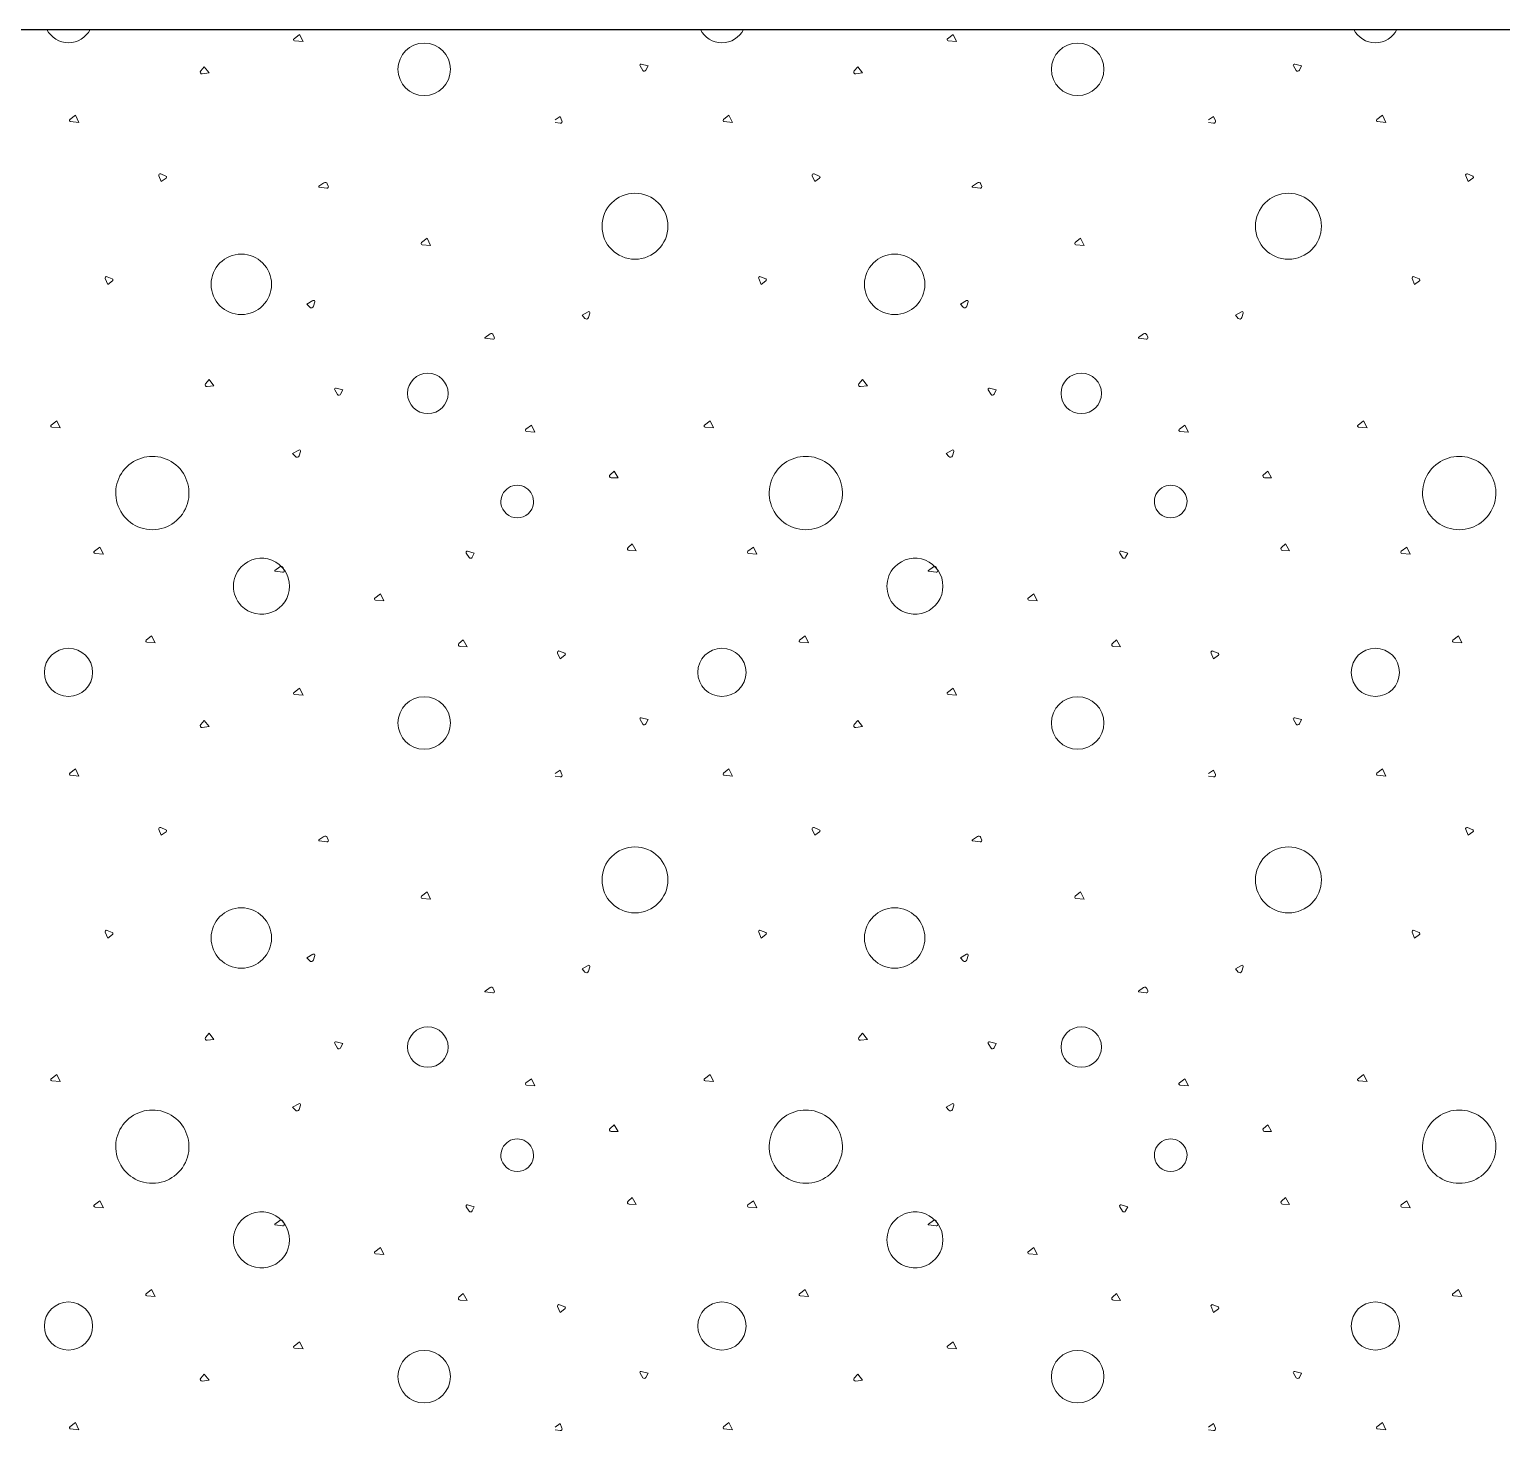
# Model space of a CAD drawing. Header units: millimetres. Extents: x 15 to 2176, y 3 to 641.
# Drawn here: x 1382.56 to 1418.61, y 53.78 to 88.07 of the extents above; entities that cross this region are included whole.
import ezdxf
from ezdxf.xclip import XClip

# ---------------------------------------------------------------- set-up
doc = ezdxf.new("R2010")
doc.units = ezdxf.units.MM
doc.header["$MEASUREMENT"] = 0
doc.header["$XCLIPFRAME"] = 0
doc.layers.add('A--------P-', color=7, linetype='Continuous')
doc.layers.add('A-01SF-----', color=7, linetype='Continuous')
doc.layers.add('A-L-10--EF-', color=4, linetype='Continuous', lineweight=0)

# ---------------------------------------------------------------- blocks, each defined once
blk = doc.blocks.new('*X9')
at = {"layer": 'A-L-10--EF-'}
for p, q in [((1389.039, 87.847), (1389.175, 87.953)), ((1389.175, 87.953), (1389.26, 87.778)), ((1405.039, 87.847), (1405.175, 87.953)), ((1405.175, 87.953), (1405.26, 87.778)), ((1389.26, 87.778), (1389.055, 87.796)), ((1405.26, 87.778), (1405.055, 87.796)), ((1386.755, 87.058), (1386.842, 87.162)), ((1386.962, 87.009), (1386.794, 86.988)), ((1386.842, 87.162), (1386.962, 87.009)), ((1397.581, 87.072), (1397.511, 87.182)), ((1397.543, 87.225), (1397.709, 87.181)), ((1397.709, 87.181), (1397.656, 87.076)), ((1402.755, 87.058), (1402.842, 87.162)), ((1402.962, 87.009), (1402.794, 86.988)), ((1402.842, 87.162), (1402.962, 87.009)), ((1413.581, 87.072), (1413.511, 87.182)), ((1413.543, 87.225), (1413.709, 87.181)), ((1413.709, 87.181), (1413.656, 87.076)), ((1383.554, 85.869), (1383.689, 85.974)), ((1383.774, 85.8), (1383.569, 85.818)), ((1383.689, 85.974), (1383.774, 85.8)), ((1395.434, 85.862), (1395.555, 85.947)), ((1395.555, 85.779), (1395.434, 85.795)), ((1395.555, 85.947), (1395.601, 85.839)), ((1399.554, 85.869), (1399.689, 85.974)), ((1399.774, 85.8), (1399.569, 85.818)), ((1399.689, 85.974), (1399.774, 85.8)), ((1411.434, 85.862), (1411.555, 85.947)), ((1411.555, 85.779), (1411.434, 85.795)), ((1411.555, 85.947), (1411.601, 85.839)), ((1415.554, 85.869), (1415.689, 85.974)), ((1415.774, 85.8), (1415.569, 85.818)), ((1415.689, 85.974), (1415.774, 85.8)), ((1385.729, 84.492), (1385.79, 84.351)), ((1385.901, 84.484), (1385.776, 84.539)), ((1385.79, 84.351), (1385.907, 84.435)), ((1401.729, 84.492), (1401.79, 84.351)), ((1401.901, 84.484), (1401.776, 84.539)), ((1401.79, 84.351), (1401.907, 84.435)), ((1417.729, 84.492), (1417.79, 84.351)), ((1417.901, 84.484), (1417.776, 84.539)), ((1417.79, 84.351), (1417.907, 84.435)), ((1389.651, 84.236), (1389.773, 84.322)), ((1389.84, 84.189), (1389.656, 84.214)), ((1389.852, 84.299), (1389.878, 84.239)), ((1405.651, 84.236), (1405.773, 84.322)), ((1405.84, 84.189), (1405.656, 84.214)), ((1405.852, 84.299), (1405.878, 84.239)), ((1392.164, 82.857), (1392.3, 82.962)), ((1392.3, 82.962), (1392.385, 82.788)), ((1408.164, 82.857), (1408.3, 82.962)), ((1408.3, 82.962), (1408.385, 82.788)), ((1392.385, 82.788), (1392.18, 82.805)), ((1408.385, 82.788), (1408.18, 82.805)), ((1384.417, 81.974), (1384.478, 81.834)), ((1384.589, 81.967), (1384.464, 82.022)), ((1384.478, 81.834), (1384.594, 81.917)), ((1400.417, 81.974), (1400.478, 81.834)), ((1400.589, 81.967), (1400.464, 82.022)), ((1400.478, 81.834), (1400.594, 81.917)), ((1416.417, 81.974), (1416.478, 81.834)), ((1416.589, 81.967), (1416.464, 82.022)), ((1416.478, 81.834), (1416.594, 81.917)), ((1389.504, 81.438), (1389.356, 81.352)), ((1389.356, 81.352), (1389.423, 81.277)), ((1389.513, 81.297), (1389.546, 81.404)), ((1396.24, 81.163), (1396.091, 81.077)), ((1396.248, 81.022), (1396.282, 81.129)), ((1405.504, 81.438), (1405.356, 81.352)), ((1405.356, 81.352), (1405.423, 81.277)), ((1405.513, 81.297), (1405.546, 81.404)), ((1412.24, 81.163), (1412.091, 81.077)), ((1412.248, 81.022), (1412.282, 81.129)), ((1396.091, 81.077), (1396.159, 81.002)), ((1412.091, 81.077), (1412.159, 81.002)), ((1393.718, 80.536), (1393.84, 80.621)), ((1393.906, 80.489), (1393.723, 80.514)), ((1393.919, 80.599), (1393.944, 80.539)), ((1409.718, 80.536), (1409.84, 80.621)), ((1409.906, 80.489), (1409.723, 80.514)), ((1409.919, 80.599), (1409.944, 80.539)), ((1386.873, 79.402), (1386.959, 79.506)), ((1387.079, 79.353), (1386.912, 79.332)), ((1386.959, 79.506), (1387.079, 79.353)), ((1402.873, 79.402), (1402.959, 79.506)), ((1403.079, 79.353), (1402.912, 79.332)), ((1402.959, 79.506), (1403.079, 79.353)), ((1390.106, 79.141), (1390.036, 79.251)), ((1390.068, 79.294), (1390.234, 79.25)), ((1390.234, 79.25), (1390.181, 79.145)), ((1406.106, 79.141), (1406.036, 79.251)), ((1406.068, 79.294), (1406.234, 79.25)), ((1406.234, 79.25), (1406.181, 79.145)), ((1383.093, 78.39), (1383.228, 78.495)), ((1383.313, 78.321), (1383.108, 78.338)), ((1383.228, 78.495), (1383.313, 78.321)), ((1394.718, 78.286), (1394.853, 78.391)), ((1394.938, 78.216), (1394.733, 78.234)), ((1394.853, 78.391), (1394.938, 78.216)), ((1399.093, 78.39), (1399.228, 78.495)), ((1399.313, 78.321), (1399.108, 78.338)), ((1399.228, 78.495), (1399.313, 78.321)), ((1410.718, 78.286), (1410.853, 78.391)), ((1410.938, 78.216), (1410.733, 78.234)), ((1410.853, 78.391), (1410.938, 78.216)), ((1415.093, 78.39), (1415.228, 78.495)), ((1415.313, 78.321), (1415.108, 78.338)), ((1415.228, 78.495), (1415.313, 78.321)), ((1389.154, 77.779), (1389.005, 77.693)), ((1389.005, 77.693), (1389.073, 77.618)), ((1389.162, 77.638), (1389.196, 77.746)), ((1405.154, 77.779), (1405.005, 77.693)), ((1405.005, 77.693), (1405.073, 77.618)), ((1405.162, 77.638), (1405.196, 77.746)), ((1396.779, 77.175), (1396.88, 77.264)), ((1396.88, 77.264), (1396.975, 77.095)), ((1412.779, 77.175), (1412.88, 77.264)), ((1412.88, 77.264), (1412.975, 77.095)), ((1396.975, 77.095), (1396.806, 77.099)), ((1412.975, 77.095), (1412.806, 77.099)), ((1384.152, 75.3), (1384.287, 75.405)), ((1384.287, 75.405), (1384.372, 75.231)), ((1397.219, 75.394), (1397.32, 75.483)), ((1397.32, 75.483), (1397.415, 75.314)), ((1400.152, 75.3), (1400.287, 75.405)), ((1400.287, 75.405), (1400.372, 75.231)), ((1413.219, 75.394), (1413.32, 75.483)), ((1413.32, 75.483), (1413.415, 75.314)), ((1416.152, 75.3), (1416.287, 75.405)), ((1416.287, 75.405), (1416.372, 75.231)), ((1384.372, 75.231), (1384.167, 75.249)), ((1393.326, 75.149), (1393.257, 75.258)), ((1393.289, 75.302), (1393.454, 75.258)), ((1393.454, 75.258), (1393.401, 75.153)), ((1397.415, 75.314), (1397.246, 75.319)), ((1400.372, 75.231), (1400.167, 75.249)), ((1409.326, 75.149), (1409.257, 75.258)), ((1409.289, 75.302), (1409.454, 75.258)), ((1409.454, 75.258), (1409.401, 75.153)), ((1413.415, 75.314), (1413.246, 75.319)), ((1416.372, 75.231), (1416.167, 75.249)), ((1388.572, 74.834), (1388.694, 74.92)), ((1388.761, 74.787), (1388.577, 74.812)), ((1388.773, 74.897), (1388.799, 74.837)), ((1404.572, 74.834), (1404.694, 74.92)), ((1404.761, 74.787), (1404.577, 74.812)), ((1404.773, 74.897), (1404.799, 74.837)), ((1391.018, 74.155), (1391.153, 74.261)), ((1391.153, 74.261), (1391.238, 74.086)), ((1407.018, 74.155), (1407.153, 74.261)), ((1407.153, 74.261), (1407.238, 74.086)), ((1391.238, 74.086), (1391.033, 74.104)), ((1407.238, 74.086), (1407.033, 74.104)), ((1385.417, 73.127), (1385.553, 73.232)), ((1385.553, 73.232), (1385.638, 73.058)), ((1401.417, 73.127), (1401.553, 73.232)), ((1401.553, 73.232), (1401.638, 73.058)), ((1417.417, 73.127), (1417.553, 73.232)), ((1417.553, 73.232), (1417.638, 73.058)), ((1385.638, 73.058), (1385.433, 73.075)), ((1393.078, 73.045), (1393.18, 73.134)), ((1393.275, 72.965), (1393.106, 72.969)), ((1393.18, 73.134), (1393.275, 72.965)), ((1395.667, 72.804), (1395.541, 72.859)), ((1401.638, 73.058), (1401.433, 73.075)), ((1409.078, 73.045), (1409.18, 73.134)), ((1409.275, 72.965), (1409.106, 72.969)), ((1409.18, 73.134), (1409.275, 72.965)), ((1411.667, 72.804), (1411.541, 72.859)), ((1417.638, 73.058), (1417.433, 73.075)), ((1395.494, 72.811), (1395.555, 72.671)), ((1395.555, 72.671), (1395.672, 72.754)), ((1411.494, 72.811), (1411.555, 72.671)), ((1411.555, 72.671), (1411.672, 72.754)), ((1389.039, 71.847), (1389.175, 71.953)), ((1389.26, 71.778), (1389.055, 71.796)), ((1389.175, 71.953), (1389.26, 71.778)), ((1405.039, 71.847), (1405.175, 71.953)), ((1405.26, 71.778), (1405.055, 71.796)), ((1405.175, 71.953), (1405.26, 71.778)), ((1386.755, 71.058), (1386.842, 71.162)), ((1386.842, 71.162), (1386.962, 71.009)), ((1397.581, 71.072), (1397.511, 71.182)), ((1397.543, 71.225), (1397.709, 71.181)), ((1397.709, 71.181), (1397.656, 71.076)), ((1402.755, 71.058), (1402.842, 71.162)), ((1402.842, 71.162), (1402.962, 71.009)), ((1413.581, 71.072), (1413.511, 71.182)), ((1413.543, 71.225), (1413.709, 71.181)), ((1413.709, 71.181), (1413.656, 71.076)), ((1386.962, 71.009), (1386.794, 70.988)), ((1402.962, 71.009), (1402.794, 70.988)), ((1383.554, 69.869), (1383.689, 69.974)), ((1383.689, 69.974), (1383.774, 69.8)), ((1395.434, 69.862), (1395.555, 69.947)), ((1395.555, 69.947), (1395.601, 69.839)), ((1399.554, 69.869), (1399.689, 69.974)), ((1399.689, 69.974), (1399.774, 69.8)), ((1411.434, 69.862), (1411.555, 69.947)), ((1411.555, 69.947), (1411.601, 69.839)), ((1415.554, 69.869), (1415.689, 69.974)), ((1415.689, 69.974), (1415.774, 69.8)), ((1383.774, 69.8), (1383.569, 69.818)), ((1395.555, 69.779), (1395.434, 69.795)), ((1399.774, 69.8), (1399.569, 69.818)), ((1411.555, 69.779), (1411.434, 69.795)), ((1415.774, 69.8), (1415.569, 69.818)), ((1385.729, 68.492), (1385.79, 68.351)), ((1385.901, 68.484), (1385.776, 68.539)), ((1401.729, 68.492), (1401.79, 68.351)), ((1401.901, 68.484), (1401.776, 68.539)), ((1417.729, 68.492), (1417.79, 68.351)), ((1417.901, 68.484), (1417.776, 68.539)), ((1385.79, 68.351), (1385.907, 68.435)), ((1389.651, 68.236), (1389.773, 68.322)), ((1389.84, 68.189), (1389.656, 68.214)), ((1389.852, 68.299), (1389.878, 68.239)), ((1401.79, 68.351), (1401.907, 68.435)), ((1405.651, 68.236), (1405.773, 68.322)), ((1405.84, 68.189), (1405.656, 68.214)), ((1405.852, 68.299), (1405.878, 68.239)), ((1417.79, 68.351), (1417.907, 68.435)), ((1392.164, 66.857), (1392.3, 66.962)), ((1392.385, 66.788), (1392.18, 66.805)), ((1392.3, 66.962), (1392.385, 66.788)), ((1408.164, 66.857), (1408.3, 66.962)), ((1408.385, 66.788), (1408.18, 66.805)), ((1408.3, 66.962), (1408.385, 66.788)), ((1384.417, 65.974), (1384.478, 65.834)), ((1384.589, 65.967), (1384.464, 66.022)), ((1400.417, 65.974), (1400.478, 65.834)), ((1400.589, 65.967), (1400.464, 66.022)), ((1416.417, 65.974), (1416.478, 65.834)), ((1416.589, 65.967), (1416.464, 66.022)), ((1384.478, 65.834), (1384.594, 65.917)), ((1400.478, 65.834), (1400.594, 65.917)), ((1416.478, 65.834), (1416.594, 65.917)), ((1389.504, 65.438), (1389.356, 65.352)), ((1389.356, 65.352), (1389.423, 65.277)), ((1389.513, 65.297), (1389.546, 65.404)), ((1405.504, 65.438), (1405.356, 65.352)), ((1405.356, 65.352), (1405.423, 65.277)), ((1405.513, 65.297), (1405.546, 65.404)), ((1396.24, 65.163), (1396.091, 65.077)), ((1396.091, 65.077), (1396.159, 65.002)), ((1396.248, 65.022), (1396.282, 65.129)), ((1412.24, 65.163), (1412.091, 65.077)), ((1412.091, 65.077), (1412.159, 65.002)), ((1412.248, 65.022), (1412.282, 65.129)), ((1393.718, 64.536), (1393.84, 64.621)), ((1393.919, 64.599), (1393.944, 64.539)), ((1409.718, 64.536), (1409.84, 64.621)), ((1409.919, 64.599), (1409.944, 64.539)), ((1393.906, 64.489), (1393.723, 64.514)), ((1409.906, 64.489), (1409.723, 64.514)), ((1386.873, 63.402), (1386.959, 63.506)), ((1386.959, 63.506), (1387.079, 63.353)), ((1402.873, 63.402), (1402.959, 63.506)), ((1402.959, 63.506), (1403.079, 63.353)), ((1387.079, 63.353), (1386.912, 63.332)), ((1390.106, 63.141), (1390.036, 63.251)), ((1390.068, 63.294), (1390.234, 63.25)), ((1390.234, 63.25), (1390.181, 63.145)), ((1403.079, 63.353), (1402.912, 63.332)), ((1406.106, 63.141), (1406.036, 63.251)), ((1406.068, 63.294), (1406.234, 63.25)), ((1406.234, 63.25), (1406.181, 63.145)), ((1383.093, 62.39), (1383.228, 62.495)), ((1383.228, 62.495), (1383.313, 62.321)), ((1394.718, 62.286), (1394.853, 62.391)), ((1394.853, 62.391), (1394.938, 62.216)), ((1399.093, 62.39), (1399.228, 62.495)), ((1399.228, 62.495), (1399.313, 62.321)), ((1410.718, 62.286), (1410.853, 62.391)), ((1410.853, 62.391), (1410.938, 62.216)), ((1415.093, 62.39), (1415.228, 62.495)), ((1415.228, 62.495), (1415.313, 62.321)), ((1383.313, 62.321), (1383.108, 62.338)), ((1394.938, 62.216), (1394.733, 62.234)), ((1399.313, 62.321), (1399.108, 62.338)), ((1410.938, 62.216), (1410.733, 62.234)), ((1415.313, 62.321), (1415.108, 62.338)), ((1389.154, 61.779), (1389.005, 61.693)), ((1389.005, 61.693), (1389.073, 61.618)), ((1389.162, 61.638), (1389.196, 61.746)), ((1405.154, 61.779), (1405.005, 61.693)), ((1405.005, 61.693), (1405.073, 61.618)), ((1405.162, 61.638), (1405.196, 61.746)), ((1396.779, 61.175), (1396.88, 61.264)), ((1396.975, 61.095), (1396.806, 61.099)), ((1396.88, 61.264), (1396.975, 61.095)), ((1412.779, 61.175), (1412.88, 61.264)), ((1412.975, 61.095), (1412.806, 61.099)), ((1412.88, 61.264), (1412.975, 61.095)), ((1397.219, 59.394), (1397.32, 59.483)), ((1397.32, 59.483), (1397.415, 59.314)), ((1413.219, 59.394), (1413.32, 59.483)), ((1413.32, 59.483), (1413.415, 59.314)), ((1384.152, 59.3), (1384.287, 59.405)), ((1384.372, 59.231), (1384.167, 59.249)), ((1384.287, 59.405), (1384.372, 59.231)), ((1393.326, 59.149), (1393.257, 59.258)), ((1393.289, 59.302), (1393.454, 59.258)), ((1393.454, 59.258), (1393.401, 59.153)), ((1397.415, 59.314), (1397.246, 59.319)), ((1400.152, 59.3), (1400.287, 59.405)), ((1400.372, 59.231), (1400.167, 59.249)), ((1400.287, 59.405), (1400.372, 59.231)), ((1409.326, 59.149), (1409.257, 59.258)), ((1409.289, 59.302), (1409.454, 59.258)), ((1409.454, 59.258), (1409.401, 59.153)), ((1413.415, 59.314), (1413.246, 59.319)), ((1416.152, 59.3), (1416.287, 59.405)), ((1416.372, 59.231), (1416.167, 59.249)), ((1416.287, 59.405), (1416.372, 59.231)), ((1388.572, 58.834), (1388.694, 58.92)), ((1388.761, 58.787), (1388.577, 58.812)), ((1388.773, 58.897), (1388.799, 58.837)), ((1404.572, 58.834), (1404.694, 58.92)), ((1404.761, 58.787), (1404.577, 58.812)), ((1404.773, 58.897), (1404.799, 58.837)), ((1391.018, 58.155), (1391.153, 58.261)), ((1391.238, 58.086), (1391.033, 58.104)), ((1391.153, 58.261), (1391.238, 58.086)), ((1407.018, 58.155), (1407.153, 58.261)), ((1407.238, 58.086), (1407.033, 58.104)), ((1407.153, 58.261), (1407.238, 58.086)), ((1385.417, 57.127), (1385.553, 57.232)), ((1385.638, 57.058), (1385.433, 57.075)), ((1385.553, 57.232), (1385.638, 57.058)), ((1393.078, 57.045), (1393.18, 57.134)), ((1393.275, 56.965), (1393.106, 56.969)), ((1393.18, 57.134), (1393.275, 56.965)), ((1401.417, 57.127), (1401.553, 57.232)), ((1401.638, 57.058), (1401.433, 57.075)), ((1401.553, 57.232), (1401.638, 57.058)), ((1409.078, 57.045), (1409.18, 57.134)), ((1409.275, 56.965), (1409.106, 56.969)), ((1409.18, 57.134), (1409.275, 56.965)), ((1417.417, 57.127), (1417.553, 57.232)), ((1417.638, 57.058), (1417.433, 57.075)), ((1417.553, 57.232), (1417.638, 57.058)), ((1395.494, 56.811), (1395.555, 56.671)), ((1395.667, 56.804), (1395.541, 56.859)), ((1395.555, 56.671), (1395.672, 56.754)), ((1411.494, 56.811), (1411.555, 56.671)), ((1411.667, 56.804), (1411.541, 56.859)), ((1411.555, 56.671), (1411.672, 56.754)), ((1389.039, 55.847), (1389.175, 55.953)), ((1389.175, 55.953), (1389.26, 55.778)), ((1405.039, 55.847), (1405.175, 55.953)), ((1405.175, 55.953), (1405.26, 55.778)), ((1389.26, 55.778), (1389.055, 55.796)), ((1405.26, 55.778), (1405.055, 55.796)), ((1386.755, 55.058), (1386.842, 55.162)), ((1386.842, 55.162), (1386.962, 55.009)), ((1397.581, 55.072), (1397.511, 55.182)), ((1397.543, 55.225), (1397.709, 55.181)), ((1397.709, 55.181), (1397.656, 55.076)), ((1402.755, 55.058), (1402.842, 55.162)), ((1402.842, 55.162), (1402.962, 55.009)), ((1413.581, 55.072), (1413.511, 55.182)), ((1413.543, 55.225), (1413.709, 55.181)), ((1413.709, 55.181), (1413.656, 55.076)), ((1386.962, 55.009), (1386.794, 54.988)), ((1402.962, 55.009), (1402.794, 54.988)), ((1383.554, 53.869), (1383.689, 53.974)), ((1383.774, 53.8), (1383.569, 53.818)), ((1383.689, 53.974), (1383.774, 53.8)), ((1395.434, 53.862), (1395.555, 53.947)), ((1395.555, 53.779), (1395.434, 53.795)), ((1395.555, 53.947), (1395.601, 53.839)), ((1399.554, 53.869), (1399.689, 53.974)), ((1399.774, 53.8), (1399.569, 53.818)), ((1399.689, 53.974), (1399.774, 53.8)), ((1411.434, 53.862), (1411.555, 53.947)), ((1411.555, 53.779), (1411.434, 53.795)), ((1411.555, 53.947), (1411.601, 53.839)), ((1415.554, 53.869), (1415.689, 53.974)), ((1415.774, 53.8), (1415.569, 53.818)), ((1415.689, 53.974), (1415.774, 53.8))]:
    blk.add_line(p, q, dxfattribs=at)
for centre, radius in [((1392.227, 87.098), 0.643), ((1408.227, 87.098), 0.643), ((1397.388, 83.257), 0.807), ((1413.388, 83.257), 0.807), ((1392.316, 79.166), 0.496), ((1408.316, 79.166), 0.496), ((1383.517, 72.337), 0.59), ((1399.517, 72.337), 0.59), ((1415.517, 72.337), 0.59), ((1392.227, 71.098), 0.643), ((1408.227, 71.098), 0.643), ((1397.388, 67.257), 0.807), ((1413.388, 67.257), 0.807), ((1392.316, 63.166), 0.496), ((1408.316, 63.166), 0.496), ((1383.517, 56.337), 0.59), ((1399.517, 56.337), 0.59), ((1415.517, 56.337), 0.59), ((1392.227, 55.098), 0.643), ((1408.227, 55.098), 0.643)]:
    blk.add_circle(centre, radius, dxfattribs=at)
for centre, radius, start, end in [((1383.517, 88.337), 0.59, 206.4527, 333.5473), ((1399.517, 88.337), 0.59, 206.4527, 333.5473), ((1415.517, 88.337), 0.59, 206.4527, 333.5473), ((1389.057, 87.825), 0.0288, 127.9022, 265.0768), ((1405.057, 87.825), 0.0288, 127.9022, 265.0768), ((1386.788, 87.03), 0.0432, 140.1139, 277.2885), ((1397.536, 87.197), 0.0288, 75.2067, 212.3813), ((1397.617, 87.095), 0.0432, 212.3813, 333.2854), ((1402.788, 87.03), 0.0432, 140.1139, 277.2885), ((1413.536, 87.197), 0.0288, 75.2067, 212.3813), ((1413.617, 87.095), 0.0432, 212.3813, 333.2854), ((1383.572, 85.846), 0.0288, 127.9022, 265.0768), ((1395.561, 85.822), 0.0432, 262.2885, 23.1926), ((1399.572, 85.846), 0.0288, 127.9022, 265.0768), ((1411.561, 85.822), 0.0432, 262.2885, 23.1926), ((1415.572, 85.846), 0.0288, 127.9022, 265.0768), ((1385.762, 84.506), 0.036, 66.4475, 203.6221), ((1385.89, 84.458), 0.0288, 305.5434, 66.4475), ((1401.762, 84.506), 0.036, 66.4475, 203.6221), ((1401.89, 84.458), 0.0288, 305.5434, 66.4475), ((1417.762, 84.506), 0.036, 66.4475, 203.6221), ((1417.89, 84.458), 0.0288, 305.5434, 66.4475), ((1389.658, 84.226), 0.012, 125.1139, 262.2885), ((1389.804, 84.278), 0.0528, 23.1926, 125.1139), ((1389.845, 84.225), 0.036, 262.2885, 23.1926), ((1405.658, 84.226), 0.012, 125.1139, 262.2885), ((1405.804, 84.278), 0.0528, 23.1926, 125.1139), ((1405.845, 84.225), 0.036, 262.2885, 23.1926), ((1387.748, 81.835), 0.74, 90, 270), ((1387.748, 81.835), 0.74, 270, 90), ((1392.182, 82.834), 0.0288, 127.9022, 265.0768), ((1403.748, 81.835), 0.74, 90, 270), ((1403.748, 81.835), 0.74, 270, 90), ((1408.182, 82.834), 0.0288, 127.9022, 265.0768), ((1384.45, 81.989), 0.036, 66.4475, 203.6221), ((1384.578, 81.941), 0.0288, 305.5434, 66.4475), ((1400.45, 81.989), 0.036, 66.4475, 203.6221), ((1400.578, 81.941), 0.0288, 305.5434, 66.4475), ((1416.45, 81.989), 0.036, 66.4475, 203.6221), ((1416.578, 81.941), 0.0288, 305.5434, 66.4475), ((1389.462, 81.312), 0.0528, 221.9213, 342.8254), ((1389.519, 81.413), 0.0288, 342.8254, 120), ((1396.254, 81.138), 0.0288, 342.8254, 120), ((1405.462, 81.312), 0.0528, 221.9213, 342.8254), ((1405.519, 81.413), 0.0288, 342.8254, 120), ((1412.254, 81.138), 0.0288, 342.8254, 120), ((1396.198, 81.037), 0.0528, 221.9213, 342.8254), ((1412.198, 81.037), 0.0528, 221.9213, 342.8254), ((1393.725, 80.526), 0.012, 125.1139, 262.2885), ((1393.87, 80.578), 0.0528, 23.1926, 125.1139), ((1393.911, 80.525), 0.036, 262.2885, 23.1926), ((1409.725, 80.526), 0.012, 125.1139, 262.2885), ((1409.87, 80.578), 0.0528, 23.1926, 125.1139), ((1409.911, 80.525), 0.036, 262.2885, 23.1926), ((1386.906, 79.375), 0.0432, 140.1139, 277.2885), ((1402.906, 79.375), 0.0432, 140.1139, 277.2885), ((1390.061, 79.266), 0.0288, 75.2067, 212.3813), ((1390.142, 79.164), 0.0432, 212.3813, 333.2854), ((1406.061, 79.266), 0.0288, 75.2067, 212.3813), ((1406.142, 79.164), 0.0432, 212.3813, 333.2854), ((1383.11, 78.367), 0.0288, 127.9022, 265.0768), ((1394.736, 78.263), 0.0288, 127.9022, 265.0768), ((1399.11, 78.367), 0.0288, 127.9022, 265.0768), ((1410.736, 78.263), 0.0288, 127.9022, 265.0768), ((1415.11, 78.367), 0.0288, 127.9022, 265.0768), ((1385.571, 76.727), 0.897, 343.6089, 196.3911), ((1389.112, 77.654), 0.0528, 221.9213, 342.8254), ((1389.168, 77.754), 0.0288, 342.8254, 120), ((1401.571, 76.727), 0.897, 343.6089, 196.3911), ((1405.112, 77.654), 0.0528, 221.9213, 342.8254), ((1405.168, 77.754), 0.0288, 342.8254, 120), ((1417.571, 76.727), 0.897, 343.6089, 196.3911), ((1396.807, 77.143), 0.0432, 131.2386, 268.4132), ((1412.807, 77.143), 0.0432, 131.2386, 268.4132), ((1394.505, 76.518), 0.4, 353.7067, 186.2933), ((1410.505, 76.518), 0.4, 353.7067, 186.2933), ((1385.571, 76.727), 0.897, 196.3911, 343.6089), ((1394.505, 76.518), 0.4, 186.2933, 353.7067), ((1401.571, 76.727), 0.897, 196.3911, 343.6089), ((1410.505, 76.518), 0.4, 186.2933, 353.7067), ((1417.571, 76.727), 0.897, 196.3911, 343.6089), ((1397.247, 75.362), 0.0432, 131.2386, 268.4132), ((1413.247, 75.362), 0.0432, 131.2386, 268.4132), ((1384.169, 75.277), 0.0288, 127.9022, 265.0768), ((1388.243, 74.445), 0.686, 223.8713, 136.1287), ((1393.281, 75.274), 0.0288, 75.2067, 212.3813), ((1393.363, 75.172), 0.0432, 212.3813, 333.2854), ((1400.169, 75.277), 0.0288, 127.9022, 265.0768), ((1404.243, 74.445), 0.686, 223.8713, 136.1287), ((1409.281, 75.274), 0.0288, 75.2067, 212.3813), ((1409.363, 75.172), 0.0432, 212.3813, 333.2854), ((1416.169, 75.277), 0.0288, 127.9022, 265.0768), ((1388.243, 74.445), 0.686, 136.1287, 223.8713), ((1388.579, 74.824), 0.012, 125.1139, 262.2885), ((1388.724, 74.876), 0.0528, 23.1926, 125.1139), ((1388.766, 74.823), 0.036, 262.2885, 23.1926), ((1404.243, 74.445), 0.686, 136.1287, 223.8713), ((1404.579, 74.824), 0.012, 125.1139, 262.2885), ((1404.724, 74.876), 0.0528, 23.1926, 125.1139), ((1404.766, 74.823), 0.036, 262.2885, 23.1926), ((1391.036, 74.133), 0.0288, 127.9022, 265.0768), ((1407.036, 74.133), 0.0288, 127.9022, 265.0768), ((1385.435, 73.104), 0.0288, 127.9022, 265.0768), ((1393.107, 73.013), 0.0432, 131.2386, 268.4132), ((1395.527, 72.826), 0.036, 66.4475, 203.6221), ((1401.435, 73.104), 0.0288, 127.9022, 265.0768), ((1409.107, 73.013), 0.0432, 131.2386, 268.4132), ((1411.527, 72.826), 0.036, 66.4475, 203.6221), ((1417.435, 73.104), 0.0288, 127.9022, 265.0768), ((1395.655, 72.778), 0.0288, 305.5434, 66.4475), ((1411.655, 72.778), 0.0288, 305.5434, 66.4475), ((1389.057, 71.825), 0.0288, 127.9022, 265.0768), ((1405.057, 71.825), 0.0288, 127.9022, 265.0768), ((1386.788, 71.03), 0.0432, 140.1139, 277.2885), ((1397.536, 71.197), 0.0288, 75.2067, 212.3813), ((1397.617, 71.095), 0.0432, 212.3813, 333.2854), ((1402.788, 71.03), 0.0432, 140.1139, 277.2885), ((1413.536, 71.197), 0.0288, 75.2067, 212.3813), ((1413.617, 71.095), 0.0432, 212.3813, 333.2854), ((1383.572, 69.846), 0.0288, 127.9022, 265.0768), ((1395.561, 69.822), 0.0432, 262.2885, 23.1926), ((1399.572, 69.846), 0.0288, 127.9022, 265.0768), ((1411.561, 69.822), 0.0432, 262.2885, 23.1926), ((1415.572, 69.846), 0.0288, 127.9022, 265.0768), ((1385.762, 68.506), 0.036, 66.4475, 203.6221), ((1401.762, 68.506), 0.036, 66.4475, 203.6221), ((1417.762, 68.506), 0.036, 66.4475, 203.6221), ((1385.89, 68.458), 0.0288, 305.5434, 66.4475), ((1389.658, 68.226), 0.012, 125.1139, 262.2885), ((1389.804, 68.278), 0.0528, 23.1926, 125.1139), ((1389.845, 68.225), 0.036, 262.2885, 23.1926), ((1401.89, 68.458), 0.0288, 305.5434, 66.4475), ((1405.658, 68.226), 0.012, 125.1139, 262.2885), ((1405.804, 68.278), 0.0528, 23.1926, 125.1139), ((1405.845, 68.225), 0.036, 262.2885, 23.1926), ((1417.89, 68.458), 0.0288, 305.5434, 66.4475), ((1392.182, 66.834), 0.0288, 127.9022, 265.0768), ((1408.182, 66.834), 0.0288, 127.9022, 265.0768), ((1387.748, 65.835), 0.74, 90, 270), ((1387.748, 65.835), 0.74, 270, 90), ((1403.748, 65.835), 0.74, 90, 270), ((1403.748, 65.835), 0.74, 270, 90), ((1384.45, 65.989), 0.036, 66.4475, 203.6221), ((1384.578, 65.941), 0.0288, 305.5434, 66.4475), ((1400.45, 65.989), 0.036, 66.4475, 203.6221), ((1400.578, 65.941), 0.0288, 305.5434, 66.4475), ((1416.45, 65.989), 0.036, 66.4475, 203.6221), ((1416.578, 65.941), 0.0288, 305.5434, 66.4475), ((1389.462, 65.312), 0.0528, 221.9213, 342.8254), ((1389.519, 65.413), 0.0288, 342.8254, 120), ((1405.462, 65.312), 0.0528, 221.9213, 342.8254), ((1405.519, 65.413), 0.0288, 342.8254, 120), ((1396.198, 65.037), 0.0528, 221.9213, 342.8254), ((1396.254, 65.138), 0.0288, 342.8254, 120), ((1412.198, 65.037), 0.0528, 221.9213, 342.8254), ((1412.254, 65.138), 0.0288, 342.8254, 120), ((1393.725, 64.526), 0.012, 125.1139, 262.2885), ((1393.87, 64.578), 0.0528, 23.1926, 125.1139), ((1393.911, 64.525), 0.036, 262.2885, 23.1926), ((1409.725, 64.526), 0.012, 125.1139, 262.2885), ((1409.87, 64.578), 0.0528, 23.1926, 125.1139), ((1409.911, 64.525), 0.036, 262.2885, 23.1926), ((1386.906, 63.375), 0.0432, 140.1139, 277.2885), ((1390.061, 63.266), 0.0288, 75.2067, 212.3813), ((1390.142, 63.164), 0.0432, 212.3813, 333.2854), ((1402.906, 63.375), 0.0432, 140.1139, 277.2885), ((1406.061, 63.266), 0.0288, 75.2067, 212.3813), ((1406.142, 63.164), 0.0432, 212.3813, 333.2854), ((1383.11, 62.367), 0.0288, 127.9022, 265.0768), ((1399.11, 62.367), 0.0288, 127.9022, 265.0768), ((1415.11, 62.367), 0.0288, 127.9022, 265.0768), ((1394.736, 62.263), 0.0288, 127.9022, 265.0768), ((1410.736, 62.263), 0.0288, 127.9022, 265.0768), ((1389.168, 61.754), 0.0288, 342.8254, 120), ((1405.168, 61.754), 0.0288, 342.8254, 120), ((1385.571, 60.727), 0.897, 343.6089, 196.3911), ((1389.112, 61.654), 0.0528, 221.9213, 342.8254), ((1401.571, 60.727), 0.897, 343.6089, 196.3911), ((1405.112, 61.654), 0.0528, 221.9213, 342.8254), ((1417.571, 60.727), 0.897, 343.6089, 196.3911), ((1394.505, 60.518), 0.4, 353.7067, 186.2933), ((1396.807, 61.143), 0.0432, 131.2386, 268.4132), ((1410.505, 60.518), 0.4, 353.7067, 186.2933), ((1412.807, 61.143), 0.0432, 131.2386, 268.4132), ((1385.571, 60.727), 0.897, 196.3911, 343.6089), ((1394.505, 60.518), 0.4, 186.2933, 353.7067), ((1401.571, 60.727), 0.897, 196.3911, 343.6089), ((1410.505, 60.518), 0.4, 186.2933, 353.7067), ((1417.571, 60.727), 0.897, 196.3911, 343.6089), ((1384.169, 59.277), 0.0288, 127.9022, 265.0768), ((1388.243, 58.445), 0.686, 223.8713, 136.1287), ((1393.281, 59.274), 0.0288, 75.2067, 212.3813), ((1393.363, 59.172), 0.0432, 212.3813, 333.2854), ((1397.247, 59.362), 0.0432, 131.2386, 268.4132), ((1400.169, 59.277), 0.0288, 127.9022, 265.0768), ((1404.243, 58.445), 0.686, 223.8713, 136.1287), ((1409.281, 59.274), 0.0288, 75.2067, 212.3813), ((1409.363, 59.172), 0.0432, 212.3813, 333.2854), ((1413.247, 59.362), 0.0432, 131.2386, 268.4132), ((1416.169, 59.277), 0.0288, 127.9022, 265.0768), ((1388.243, 58.445), 0.686, 136.1287, 223.8713), ((1388.579, 58.824), 0.012, 125.1139, 262.2885), ((1388.724, 58.876), 0.0528, 23.1926, 125.1139), ((1388.766, 58.823), 0.036, 262.2885, 23.1926), ((1404.243, 58.445), 0.686, 136.1287, 223.8713), ((1404.579, 58.824), 0.012, 125.1139, 262.2885), ((1404.724, 58.876), 0.0528, 23.1926, 125.1139), ((1404.766, 58.823), 0.036, 262.2885, 23.1926), ((1391.036, 58.133), 0.0288, 127.9022, 265.0768), ((1407.036, 58.133), 0.0288, 127.9022, 265.0768), ((1385.435, 57.104), 0.0288, 127.9022, 265.0768), ((1393.107, 57.013), 0.0432, 131.2386, 268.4132), ((1401.435, 57.104), 0.0288, 127.9022, 265.0768), ((1409.107, 57.013), 0.0432, 131.2386, 268.4132), ((1417.435, 57.104), 0.0288, 127.9022, 265.0768), ((1395.527, 56.826), 0.036, 66.4475, 203.6221), ((1395.655, 56.778), 0.0288, 305.5434, 66.4475), ((1411.527, 56.826), 0.036, 66.4475, 203.6221), ((1411.655, 56.778), 0.0288, 305.5434, 66.4475), ((1389.057, 55.825), 0.0288, 127.9022, 265.0768), ((1405.057, 55.825), 0.0288, 127.9022, 265.0768), ((1397.536, 55.197), 0.0288, 75.2067, 212.3813), ((1413.536, 55.197), 0.0288, 75.2067, 212.3813), ((1386.788, 55.03), 0.0432, 140.1139, 277.2885), ((1397.617, 55.095), 0.0432, 212.3813, 333.2854), ((1402.788, 55.03), 0.0432, 140.1139, 277.2885), ((1413.617, 55.095), 0.0432, 212.3813, 333.2854), ((1383.572, 53.846), 0.0288, 127.9022, 265.0768), ((1395.561, 53.822), 0.0432, 262.2885, 23.1926), ((1399.572, 53.846), 0.0288, 127.9022, 265.0768), ((1411.561, 53.822), 0.0432, 262.2885, 23.1926), ((1415.572, 53.846), 0.0288, 127.9022, 265.0768)]:
    blk.add_arc(centre, radius, start, end, dxfattribs=at)
blk = doc.blocks.new('Drawing_3_3', base_point=(1339.37, 329.559))
at = {"layer": 'A-01SF-----'}
blk.add_line((1366.479, 88.074), (1503.21, 88.074), dxfattribs=at)
at = {"layer": 'A-L-10--EF-'}
blk.add_line((1379.838, 88.074), (1503.21, 88.074), dxfattribs=at)
blk.add_blockref('*X9', (0, 0))

msp = doc.modelspace()

# ---------------------------------------------------------------- block references
at = {"layer": 'A--------P-'}
ref = msp.add_blockref('Drawing_3_3', (1339.37, 329.559), dxfattribs=at)
XClip(ref).set_block_clipping_path([(1079.1881029319, 18.4741086751), (1599.5527581567, 640.6436337123)])

doc.saveas('drawing.dxf')
